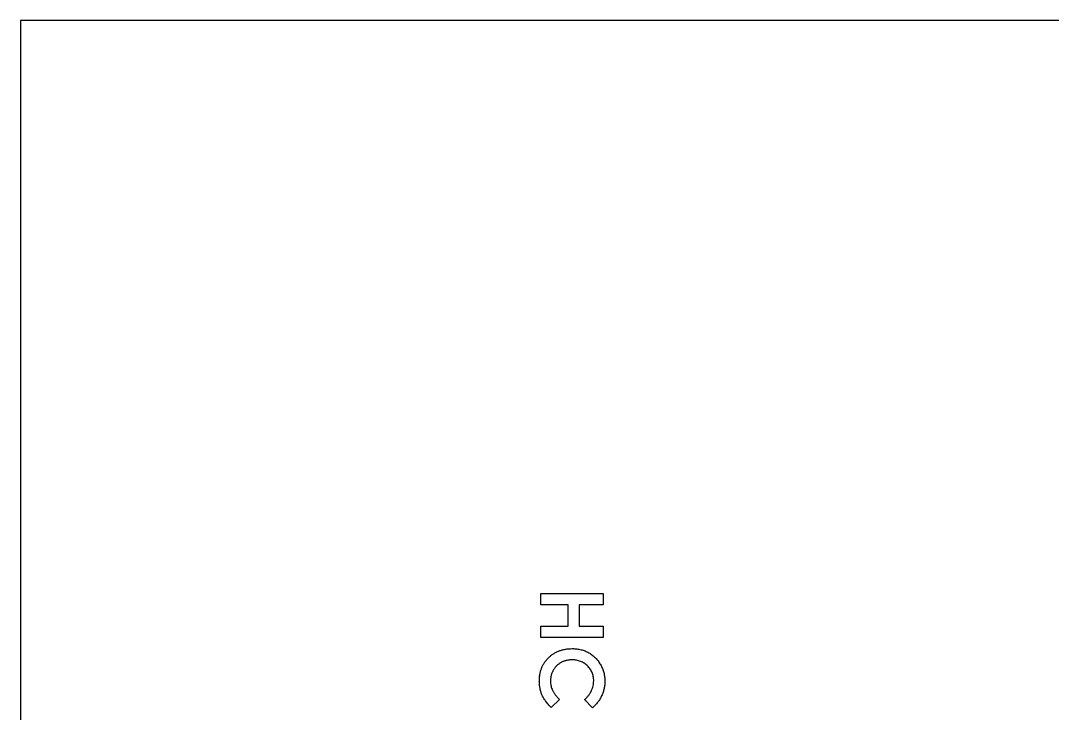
# Model space of a CAD drawing. Extents: x -1295 to 550, y -899 to 382.
# Drawn here: x 32.42 to 77.92, y 155.16 to 185.72 of the extents above; entities that cross this region are included whole.
import ezdxf

# ---------------------------------------------------------------- set-up
doc = ezdxf.new("R2010")
doc.units = 0
doc.layers.get('0').update_dxf_attribs({"linetype": 'CONTINUOUS'})

msp = doc.modelspace()

# ---------------------------------------------------------------- linework, layer by layer
at = {"color": 7}
for points in [[(123.422561, 185.721675), (32.421794, 185.721675)], [(32.421794, 185.721675), (32.421794, 65.722583)], [(123.422561, 185.721675), (32.421794, 185.721675)], [(123.422561, 185.721675), (32.421794, 185.721675)], [(55.369101, 160.446036), (58.118121, 160.446036)], [(55.369101, 159.951265), (55.369101, 160.446036)], [(58.118121, 160.446036), (58.118121, 159.951265)], [(56.567663, 159.951265), (55.369101, 159.951265)], [(56.567663, 159.001411), (56.567663, 159.951265)], [(57.059788, 159.951265), (57.059788, 159.001411)], [(58.118121, 159.951265), (57.059788, 159.951265)], [(55.369101, 159.001411), (56.567663, 159.001411)], [(55.369101, 158.506641), (55.369101, 159.001411)], [(57.059788, 159.001411), (58.118121, 159.001411)], [(58.118121, 159.001411), (58.118121, 158.506641)], [(58.118121, 158.506641), (55.369101, 158.506641)], [(56.191954, 155.765558), (55.821538, 155.416308)], [(57.641871, 155.405725), (57.295267, 155.765558)]]:
    msp.add_lwpolyline(points, dxfattribs=at)
for points in [[(56.747579, 158.014516)], [(55.297663, 156.585766)], [(58.189558, 156.577829)], [(56.191954, 155.765558)], [(57.295267, 155.765558)]]:
    msp.add_lwpolyline(points, close=True, dxfattribs=at)
for points in [[(56.042359, 157.857009), (56.083661, 157.877912), (56.125888, 157.897067), (56.169042, 157.913736)], [(56.042412, 157.857009), (56.083713, 157.877912), (56.125941, 157.897094), (56.169094, 157.913736)], [(56.169042, 157.913736), (56.21283, 157.930669), (56.257598, 157.944983), (56.302921, 157.95726)], [(56.169094, 157.913736), (56.212883, 157.930669), (56.25765, 157.944983), (56.302974, 157.95726)], [(56.302921, 157.95726), (56.349434, 157.96996), (56.396477, 157.980279), (56.443944, 157.988666)], [(56.302974, 157.95726), (56.349487, 157.96996), (56.39653, 157.980279), (56.443996, 157.988666)], [(56.443944, 157.988666), (56.492997, 157.997133), (56.542501, 158.003747), (56.592137, 158.007451)], [(56.443996, 157.988666), (56.49305, 157.997397), (56.542554, 158.003747), (56.59219, 158.007451)], [(56.592137, 158.007451), (56.64381, 158.01142), (56.695642, 158.012479), (56.747473, 158.013537)], [(56.59219, 158.007451), (56.643863, 158.01142), (56.695695, 158.012479), (56.747526, 158.013537)], [(56.747421, 158.013458), (56.781234, 158.013458), (56.815048, 158.013458), (56.848782, 158.010812)], [(56.747473, 158.013458), (56.781287, 158.013458), (56.815101, 158.013458), (56.848835, 158.010812)], [(56.848782, 158.010812), (56.881908, 158.008166), (56.915008, 158.006049), (56.947948, 158.00208)], [(56.848835, 158.010812), (56.881961, 158.008166), (56.91506, 158.006049), (56.948001, 158.00208)], [(56.947948, 158.00208), (56.979857, 157.998112), (57.011633, 157.993349), (57.043251, 157.987793)], [(56.948001, 158.00208), (56.97991, 157.998112), (57.011686, 157.993349), (57.043304, 157.987793)], [(57.043251, 157.987793), (57.074472, 157.982237), (57.105534, 157.975622), (57.136358, 157.967949)], [(57.043304, 157.987793), (57.074525, 157.982237), (57.105587, 157.975622), (57.136411, 157.967949)], [(57.136358, 157.967949), (57.166547, 157.960541), (57.196498, 157.952074), (57.226131, 157.942549)], [(57.136411, 157.967949), (57.1666, 157.960541), (57.196551, 157.952074), (57.226184, 157.942549)], [(57.226131, 157.942549), (57.255685, 157.933024), (57.284921, 157.922705), (57.313735, 157.911143)], [(57.226184, 157.942549), (57.255738, 157.933024), (57.284974, 157.922705), (57.313787, 157.911143)], [(57.313735, 157.911143), (57.342071, 157.899766), (57.370011, 157.887595), (57.397475, 157.874234)], [(57.313787, 157.911143), (57.342124, 157.899766), (57.370064, 157.887595), (57.397528, 157.874234)], [(55.526739, 157.399228), (55.552404, 157.437539), (55.57992, 157.474501), (55.609369, 157.509929)], [(55.526792, 157.399228), (55.552457, 157.437539), (55.579973, 157.474501), (55.609421, 157.509956)], [(55.609369, 157.509929), (55.639346, 157.546045), (55.671175, 157.580626), (55.704671, 157.613513)], [(55.609421, 157.509956), (55.639399, 157.546071), (55.671228, 157.580626), (55.704724, 157.613513)], [(55.704671, 157.613513), (55.738168, 157.646428), (55.773304, 157.677648), (55.80987, 157.707149)], [(55.704724, 157.613513), (55.738221, 157.646428), (55.773357, 157.677648), (55.809923, 157.707176)], [(55.80987, 157.707149), (55.845906, 157.736254), (55.883345, 157.763638), (55.922265, 157.788694)], [(55.809923, 157.707176), (55.845959, 157.736254), (55.883397, 157.763664), (55.922318, 157.788694)], [(55.922265, 157.788694), (55.961, 157.813565), (56.001243, 157.836187), (56.042359, 157.857009)], [(55.922318, 157.788694), (55.961053, 157.813565), (56.001296, 157.836187), (56.042412, 157.857009)], [(56.365653, 157.452276), (56.346339, 157.444868), (56.327209, 157.436666), (56.308371, 157.427935)], [(56.424603, 157.472649), (56.404759, 157.466564), (56.385074, 157.459685), (56.365653, 157.452276)], [(56.485219, 157.489054), (56.464846, 157.484026), (56.444631, 157.478735), (56.424603, 157.472649)], [(56.548004, 157.502283), (56.526837, 157.498579), (56.506015, 157.494081), (56.485219, 157.489054)], [(56.613012, 157.511543), (56.591316, 157.508897), (56.569568, 157.505987), (56.548004, 157.502283)], [(56.679661, 157.517099), (56.657436, 157.517099), (56.635158, 157.514189), (56.613012, 157.511543)], [(56.748532, 157.519745), (56.725513, 157.519481), (56.7026, 157.519745), (56.679661, 157.517099)], [(56.846533, 157.515353), (56.81391, 157.517999), (56.781208, 157.518793), (56.748479, 157.519851)], [(56.940725, 157.503182), (56.909557, 157.508739), (56.878098, 157.512707), (56.846533, 157.515353)], [(57.03108, 157.48228), (57.001341, 157.490747), (56.971179, 157.497891), (56.940725, 157.503182)], [(57.117017, 157.453097), (57.088892, 157.464209), (57.060184, 157.473999), (57.03108, 157.48228)], [(57.199091, 157.415632), (57.172368, 157.42939), (57.144983, 157.44209), (57.117017, 157.453097)], [(57.397475, 157.874234), (57.425124, 157.86074), (57.45227, 157.846453), (57.478993, 157.831266)], [(57.397528, 157.874234), (57.425177, 157.86074), (57.452323, 157.846453), (57.479046, 157.831266)], [(57.478993, 157.831266), (57.505584, 157.816184), (57.531751, 157.800256), (57.557231, 157.783349)], [(57.479046, 157.831266), (57.505637, 157.816184), (57.531804, 157.800256), (57.557283, 157.783349)], [(57.557231, 157.783349), (57.582366, 157.766681), (57.607025, 157.748874), (57.631049, 157.730459)], [(57.557283, 157.783349), (57.582419, 157.766681), (57.607078, 157.748901), (57.631102, 157.730459)], [(57.631049, 157.730459), (57.655126, 157.711938), (57.678754, 157.69273), (57.701561, 157.672621)], [(57.631102, 157.730459), (57.655179, 157.711938), (57.678807, 157.69273), (57.701614, 157.672621)], [(57.701561, 157.672621), (57.724315, 157.652513), (57.746381, 157.631505), (57.767654, 157.609809)], [(57.701614, 157.672621), (57.724368, 157.652513), (57.746434, 157.631532), (57.767706, 157.609809)], [(57.767654, 157.609809), (57.789085, 157.587849), (57.809855, 157.56528), (57.82991, 157.54205)], [(57.767706, 157.609809), (57.789138, 157.587849), (57.809908, 157.56528), (57.829963, 157.54205)], [(57.82991, 157.54205), (57.850018, 157.518766), (57.86965, 157.494583), (57.888304, 157.469898)], [(57.829963, 157.54205), (57.850071, 157.518766), (57.869703, 157.494583), (57.888356, 157.469898)], [(57.888304, 157.469898), (57.907354, 157.444498), (57.925504, 157.418674), (57.942834, 157.392216)], [(57.888356, 157.469898), (57.907406, 157.444498), (57.925557, 157.418701), (57.942887, 157.392216)], [(55.322904, 156.885248), (55.331371, 156.932185), (55.341954, 156.978725), (55.354839, 157.024604)], [(55.322957, 156.885248), (55.331424, 156.932185), (55.342007, 156.978725), (55.354892, 157.024631)], [(55.354839, 157.024604), (55.367539, 157.069398), (55.382277, 157.113583), (55.399475, 157.156816)], [(55.354892, 157.024631), (55.367592, 157.069424), (55.38233, 157.113583), (55.399528, 157.156843)], [(55.399475, 157.156816), (55.416408, 157.199308), (55.435511, 157.240848), (55.456757, 157.281329)], [(55.399528, 157.156843), (55.416461, 157.199308), (55.435564, 157.240874), (55.45681, 157.281329)], [(55.456757, 157.281329), (55.477924, 157.32181), (55.501366, 157.36118), (55.526739, 157.399228)], [(55.45681, 157.281329), (55.477977, 157.32181), (55.501419, 157.361207), (55.526792, 157.399228)], [(55.885302, 157.01201), (55.876307, 156.993489), (55.867575, 156.974862), (55.859902, 156.955812)], [(55.91393, 157.066541), (55.903876, 157.048813), (55.894351, 157.030478), (55.885302, 157.01201)], [(55.946448, 157.118875), (55.935071, 157.101677), (55.924223, 157.084373), (55.91393, 157.066541)], [(55.98169, 157.168458), (55.969519, 157.152318), (55.957613, 157.135782), (55.946448, 157.118875)], [(56.019711, 157.214734), (56.006482, 157.199652), (55.993782, 157.184307), (55.98169, 157.168458)], [(56.060483, 157.258258), (56.046196, 157.244235), (56.032808, 157.229709), (56.019711, 157.214734)], [(56.104536, 157.297919), (56.089455, 157.285219), (56.074612, 157.271989), (56.060483, 157.258258)], [(56.151367, 157.335384), (56.135492, 157.323477), (56.119829, 157.310777), (56.104536, 157.297919)], [(56.20095, 157.369541), (56.184017, 157.358693), (56.167454, 157.347316), (56.151367, 157.335384)], [(56.253285, 157.400392), (56.235558, 157.390602), (56.218042, 157.380548), (56.20095, 157.369541)], [(56.308371, 157.427935), (56.28985, 157.419468), (56.271329, 157.410208), (56.253285, 157.400392)], [(57.277328, 157.369912), (57.252192, 157.38658), (57.225919, 157.401741), (57.199091, 157.415632)], [(57.351702, 157.315381), (57.32789, 157.334696), (57.303019, 157.353031), (57.277328, 157.369912)], [(57.421658, 157.253125), (57.399168, 157.27482), (57.375938, 157.295696), (57.351702, 157.315381)], [(57.485555, 157.184809), (57.465447, 157.208622), (57.443989, 157.231376), (57.421658, 157.253125)], [(57.541197, 157.112102), (57.523999, 157.137237), (57.505293, 157.161526), (57.485555, 157.184809)], [(57.588028, 157.036087), (57.573741, 157.062281), (57.558077, 157.087575), (57.541197, 157.112102)], [(57.626578, 156.955654), (57.615201, 156.983117), (57.602236, 157.009973), (57.588028, 157.036087)], [(57.942834, 157.392216), (57.960561, 157.365176), (57.977415, 157.337606), (57.993528, 157.309587)], [(57.942887, 157.392216), (57.960614, 157.365176), (57.977468, 157.337606), (57.993581, 157.309587)], [(57.993528, 157.309587), (58.009668, 157.281594), (58.024934, 157.253151), (58.039248, 157.224206)], [(57.993581, 157.309587), (58.009721, 157.281594), (58.024987, 157.253151), (58.039301, 157.224206)], [(58.039248, 157.224206), (58.053536, 157.195445), (58.066606, 157.166209), (58.078909, 157.136602)], [(58.039301, 157.224206), (58.053589, 157.195472), (58.066659, 157.166209), (58.078962, 157.136602)], [(58.078909, 157.136602), (58.09108, 157.107392), (58.102193, 157.077838), (58.112511, 157.047914)], [(58.078962, 157.136602), (58.091133, 157.107392), (58.102246, 157.077838), (58.112564, 157.047914)], [(58.112511, 157.047914), (58.12283, 157.017963), (58.132091, 156.987642), (58.140055, 156.957003)], [(58.112564, 157.047914), (58.122883, 157.017963), (58.132143, 156.987642), (58.140107, 156.95703)], [(55.299383, 156.50184), (55.299383, 156.529728), (55.296737, 156.557641), (55.296737, 156.585555)], [(55.297504, 156.585555), (55.30015, 156.636857), (55.30015, 156.688134), (55.304119, 156.739251)], [(55.297557, 156.585581), (55.300203, 156.636857), (55.300203, 156.688134), (55.304172, 156.739277)], [(55.304119, 156.739251), (55.307823, 156.788172), (55.314173, 156.836935), (55.322904, 156.885248)], [(55.304172, 156.739277), (55.307876, 156.788172), (55.314226, 156.836935), (55.322957, 156.885248)], [(55.792698, 156.651727), (55.792698, 156.630031), (55.790052, 156.608415), (55.790052, 156.586745)], [(55.791084, 156.587671), (55.791084, 156.550868), (55.79373, 156.514091), (55.796641, 156.477472)], [(55.798784, 156.71565), (55.796138, 156.694484), (55.794021, 156.673105), (55.792698, 156.651727)], [(55.808044, 156.77788), (55.804075, 156.757243), (55.801165, 156.736473), (55.798784, 156.71565)], [(55.821802, 156.838496), (55.816511, 156.818388), (55.812013, 156.798253), (55.808044, 156.77788)], [(55.839, 156.897975), (55.83265, 156.878395), (55.827094, 156.858472), (55.821802, 156.838496)], [(55.859902, 156.955812), (55.85223, 156.936762), (55.845086, 156.917501), (55.839, 156.897975)], [(57.656317, 156.871913), (57.64785, 156.900303), (57.638061, 156.928269), (57.626578, 156.955654)], [(57.677748, 156.784336), (57.672192, 156.813864), (57.664784, 156.8431), (57.656317, 156.871913)], [(57.690448, 156.69234), (57.687802, 156.723164), (57.683569, 156.753909), (57.677748, 156.784336)], [(57.68894, 156.483002), (57.692909, 156.520838), (57.693967, 156.558938), (57.695025, 156.597038)], [(57.694946, 156.597038), (57.694946, 156.62884), (57.6923, 156.660643), (57.690448, 156.69234)], [(58.140055, 156.957003), (58.147992, 156.926602), (58.154871, 156.895884), (58.160957, 156.865007)], [(58.140107, 156.95703), (58.148045, 156.926602), (58.154924, 156.895911), (58.16101, 156.865034)], [(58.160957, 156.865007), (58.167042, 156.833787), (58.172334, 156.802381), (58.176302, 156.770816)], [(58.16101, 156.865034), (58.167095, 156.833787), (58.172387, 156.802381), (58.176355, 156.770816)], [(58.176302, 156.770816), (58.180536, 156.739172), (58.183182, 156.707369), (58.185034, 156.675513)], [(58.176355, 156.770816), (58.180589, 156.739172), (58.183235, 156.707369), (58.185087, 156.675513)], [(58.185034, 156.675513), (58.18768, 156.643049), (58.18768, 156.610531), (58.188209, 156.578014)], [(58.185087, 156.675513), (58.187732, 156.643049), (58.187732, 156.610531), (58.188262, 156.578014)], [(58.188526, 156.577855), (58.188526, 156.5501), (58.188526, 156.522372), (58.18588, 156.49467)], [(55.304939, 156.420296), (55.302293, 156.447442), (55.300441, 156.474615), (55.299383, 156.50184)], [(55.31367, 156.340974), (55.309966, 156.367432), (55.30732, 156.393785), (55.304939, 156.420296)], [(55.32637, 156.263848), (55.321608, 156.289512), (55.31711, 156.315151), (55.31367, 156.340974)], [(55.342245, 156.189473), (55.33616, 156.21408), (55.330868, 156.238924), (55.32637, 156.263848)], [(55.362089, 156.117322), (55.354945, 156.141134), (55.348066, 156.165238), (55.342245, 156.189473)], [(55.385108, 156.047339), (55.376641, 156.070358), (55.368968, 156.0938), (55.362089, 156.117322)], [(55.796641, 156.477472), (55.799816, 156.442177), (55.805372, 156.407014), (55.812516, 156.372274)], [(55.812516, 156.372274), (55.819659, 156.338196), (55.828655, 156.304514), (55.83953, 156.271468)], [(55.83953, 156.271468), (55.850113, 156.238845), (55.862813, 156.206804), (55.876968, 156.175609)], [(55.876968, 156.175609), (55.884376, 156.15947), (55.892049, 156.143701), (55.900781, 156.128222)], [(55.900781, 156.128222), (55.909776, 156.111818), (55.919566, 156.096049), (55.929408, 156.080306)], [(55.929408, 156.080306), (55.939992, 156.063638), (55.95084, 156.046995), (55.961926, 156.030724)], [(57.538498, 156.056071), (57.559136, 156.089223), (57.578238, 156.123354), (57.595225, 156.158517)], [(57.595225, 156.158517), (57.611629, 156.192728), (57.626234, 156.227891), (57.638749, 156.263742)], [(57.638749, 156.263742), (57.651184, 156.299302), (57.661767, 156.33555), (57.670155, 156.372274)], [(57.670155, 156.372274), (57.678621, 156.40876), (57.684971, 156.445775), (57.68894, 156.483002)], [(58.107564, 156.091975), (58.098568, 156.065781), (58.089307, 156.039534), (58.078936, 156.013737)], [(58.132435, 156.170741), (58.125026, 156.144256), (58.11656, 156.118036), (58.107564, 156.091975)], [(58.152278, 156.250619), (58.146193, 156.223843), (58.139843, 156.197146), (58.132435, 156.170741)], [(58.168153, 156.331608), (58.163655, 156.304461), (58.158099, 156.2775), (58.152278, 156.250619)], [(58.179266, 156.412597), (58.176355, 156.385503), (58.172651, 156.358463), (58.168153, 156.331608)], [(58.18588, 156.49467), (58.183235, 156.467259), (58.182176, 156.439875), (58.179266, 156.412597)], [(55.412095, 155.979606), (55.402306, 156.001831), (55.39331, 156.024506), (55.385108, 156.047339)], [(55.443501, 155.912931), (55.432389, 155.934891), (55.421805, 155.957064), (55.412095, 155.979606)], [(55.48094, 155.844616), (55.467975, 155.867105), (55.455275, 155.889806), (55.443501, 155.912931)], [(55.523379, 155.775771), (55.508562, 155.798261), (55.494513, 155.821332), (55.48094, 155.844616)], [(55.571851, 155.705815), (55.555182, 155.728569), (55.538884, 155.752012), (55.523379, 155.775771)], [(55.626381, 155.634748), (55.60786, 155.658032), (55.589498, 155.681712), (55.571851, 155.705815)], [(55.685886, 155.56257), (55.665513, 155.586118), (55.645802, 155.610354), (55.626381, 155.634748)], [(55.961926, 156.030724), (55.973832, 156.013526), (55.986267, 155.996645), (55.998835, 155.980029)], [(55.998835, 155.980029), (56.012329, 155.962567), (56.025981, 155.945184), (56.040137, 155.92825)], [(56.040137, 155.92825), (56.055218, 155.910259), (56.070722, 155.89277), (56.086412, 155.87536)], [(56.086412, 155.87536), (56.102816, 155.857104), (56.119538, 155.839086), (56.136551, 155.821385)], [(56.136551, 155.821385), (56.154542, 155.802864), (56.172772, 155.784529), (56.191081, 155.766299)], [(57.295002, 155.766299), (57.326778, 155.796964), (57.358581, 155.827629), (57.388665, 155.859935)], [(57.388665, 155.859935), (57.417425, 155.890865), (57.444624, 155.92325), (57.470183, 155.956905)], [(57.470183, 155.956905), (57.494524, 155.988866), (57.517278, 156.021966), (57.538498, 156.056071)], [(57.872905, 155.649062), (57.855971, 155.626837), (57.838535, 155.6053), (57.82057, 155.584054)], [(57.921932, 155.716822), (57.906322, 155.693803), (57.889865, 155.671208), (57.872905, 155.649062)], [(57.966541, 155.787333), (57.952253, 155.763521), (57.93749, 155.739867), (57.921932, 155.716822)], [(58.007869, 155.860041), (57.994904, 155.835435), (57.980881, 155.811252), (57.966541, 155.787333)], [(58.045334, 155.936082), (58.033427, 155.910418), (58.020992, 155.885018), (58.007869, 155.860041)], [(58.078936, 156.013737), (58.068617, 155.987544), (58.05724, 155.961694), (58.045334, 155.936082)], [(55.751423, 155.489862), (55.729198, 155.513675), (55.707185, 155.537858), (55.685886, 155.56257)], [(55.82249, 155.415488), (55.798678, 155.440094), (55.774865, 155.464833), (55.751423, 155.489862)], [(57.704339, 155.461764), (57.683437, 155.442185), (57.661926, 155.423373), (57.640415, 155.404481)], [(57.764373, 155.521268), (57.745058, 155.500896), (57.724923, 155.480999), (57.704339, 155.461764)], [(57.82057, 155.584054), (57.802314, 155.562623), (57.783714, 155.541641), (57.764373, 155.521268)]]:
    msp.add_open_spline(points, degree=3, dxfattribs=at)

doc.saveas('drawing.dxf')
